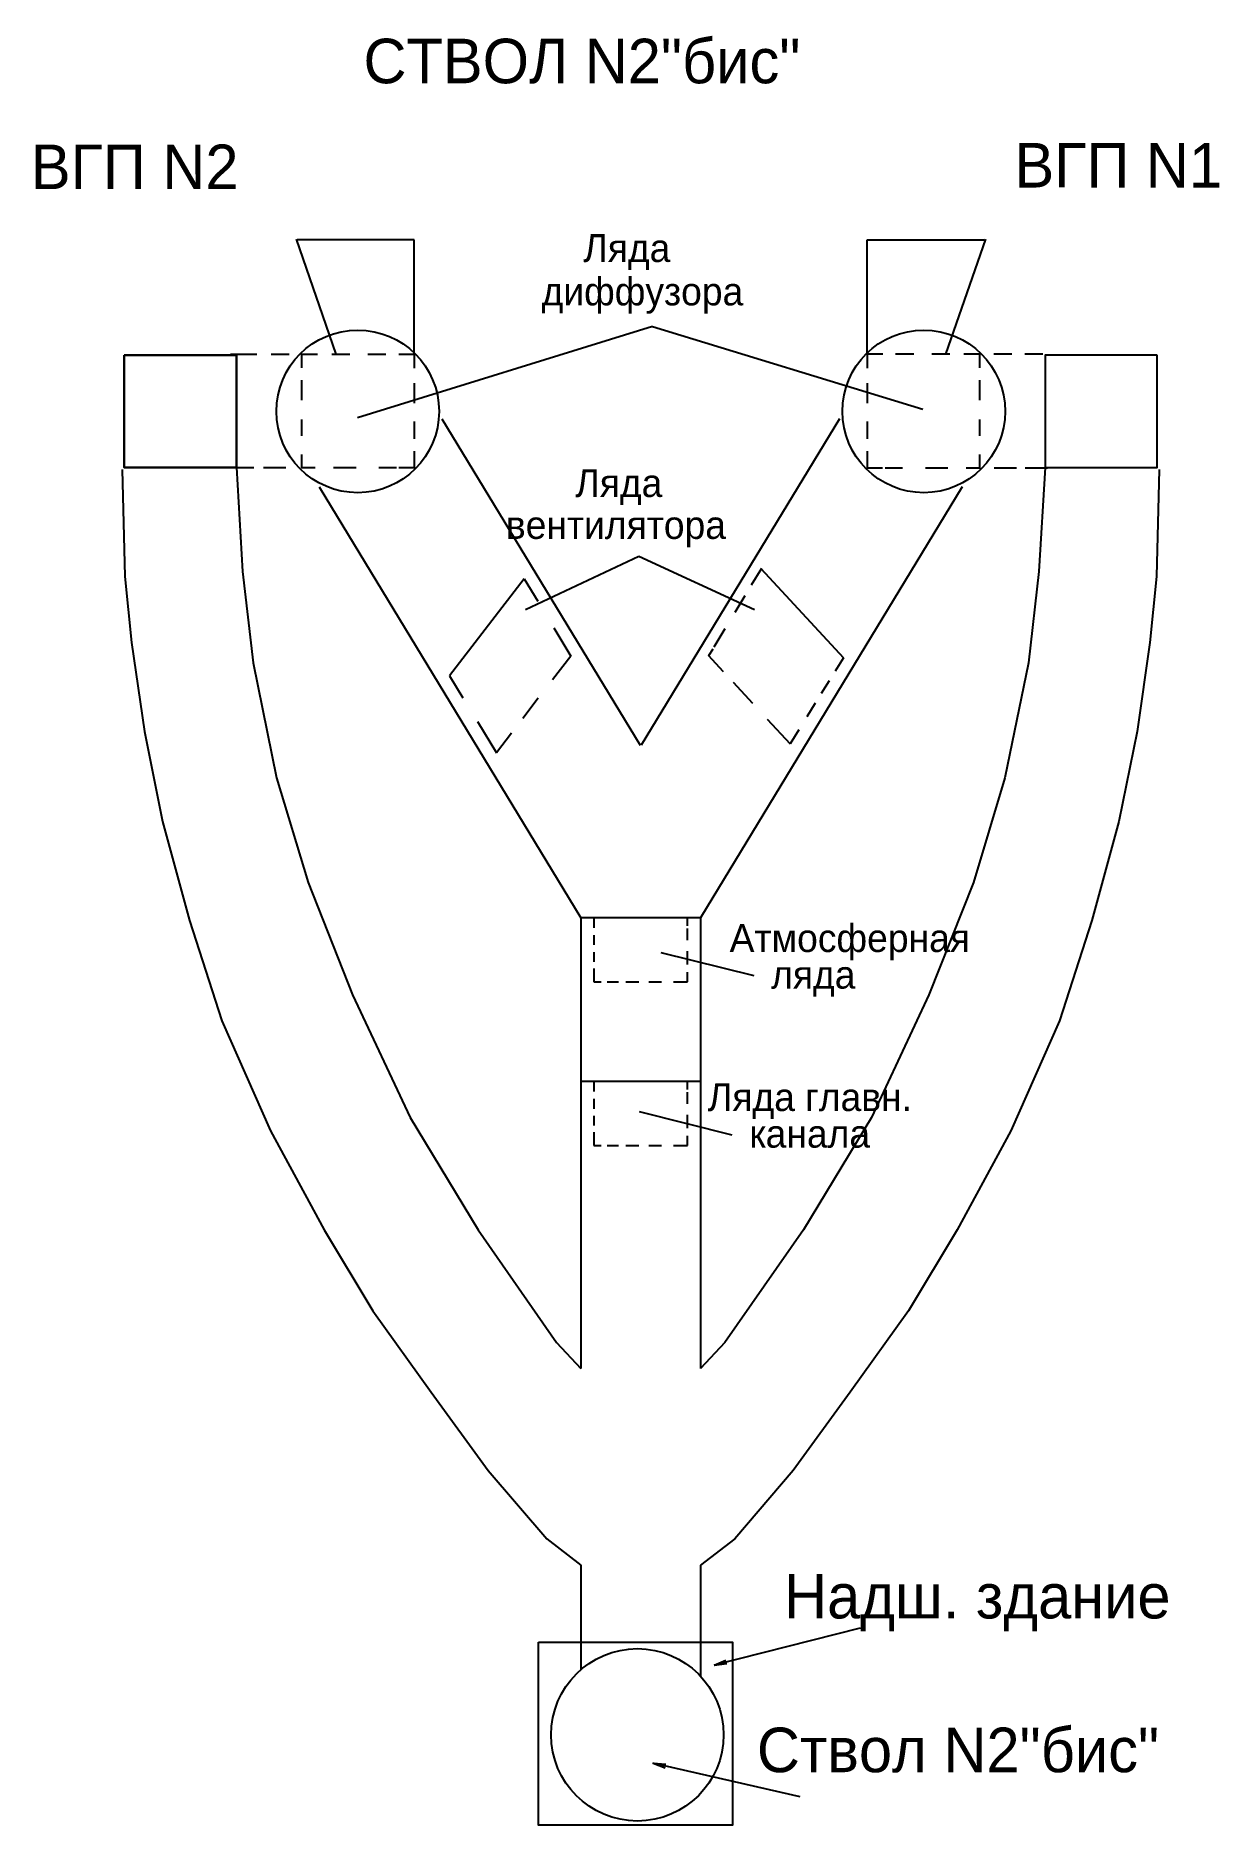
# Model space of a CAD drawing. Header units: millimetres. Extents: x -8 to 205, y -34 to 287.
import ezdxf

# ---------------------------------------------------------------- set-up
doc = ezdxf.new("R2010")
doc.units = ezdxf.units.MM

msp = doc.modelspace()

# ---------------------------------------------------------------- linework, layer by layer
for p, q in [((38.94, 250.91), (46.09, 230.25)), ((60.13, 250.78), (39.13, 250.78)), ((60.13, 230.25), (60.13, 250.78)), ((141.45, 230.25), (141.45, 250.78)), ((141.45, 250.78), (162.44, 250.78)), ((162.64, 250.91), (155.49, 230.25)), ((102.91, 235.2), (49.97, 218.83)), ((102.91, 235.2), (151.4, 220.39)), ((65.11, 218.66), (100.68, 160.04)), ((136.46, 218.66), (100.89, 160.04)), ((7.74, 209.56), (8.21, 190.33)), ((28.21, 209.94), (29.34, 191.26)), ((173.36, 209.94), (172.23, 191.26)), ((193.83, 209.56), (193.36, 190.33)), ((43.09, 206.46), (90.05, 129.06)), ((158.49, 206.46), (111.52, 129.06)), ((80.11, 184.44), (100.45, 194)), ((100.45, 194), (121.2, 184.44)), ((8.21, 190.33), (9.4, 178.49)), ((29.34, 191.26), (31.22, 174.84)), ((79.88, 189.92), (66.49, 172.5)), ((79.88, 189.92), (82.29, 185.92)), ((122.44, 191.78), (120.63, 188.78)), ((122.37, 191.79), (137.16, 175.73)), ((172.23, 191.26), (170.36, 174.84)), ((193.36, 190.33), (192.17, 178.49)), ((119.47, 186.87), (117.68, 183.9)), ((85.19, 181.11), (88.22, 176.06)), ((115.9, 180.95), (113.92, 177.67)), ((9.4, 178.49), (11.71, 162.54)), ((113.71, 177.32), (112.98, 176.11)), ((192.17, 178.49), (189.86, 162.54)), ((31.22, 174.84), (35.44, 154.2)), ((88.22, 176.06), (84.94, 171.79)), ((112.92, 176.21), (115.61, 173.29)), ((137.16, 175.73), (135.7, 173.37)), ((170.36, 174.84), (166.13, 154.2)), ((66.49, 172.5), (68.88, 168.58)), ((117.37, 171.38), (120.86, 167.59)), ((134.62, 171.64), (133.19, 169.33)), ((82.39, 168.48), (79.61, 164.86)), ((132.12, 167.6), (130.59, 165.13)), ((71.49, 164.29), (74.89, 158.72)), ((123.5, 164.72), (127.59, 160.29)), ((11.71, 162.54), (14.95, 146.37)), ((77.59, 162.23), (74.89, 158.72)), ((129.15, 162.8), (127.59, 160.29)), ((189.86, 162.54), (186.62, 146.37)), ((35.44, 154.2), (41.08, 135.43)), ((166.13, 154.2), (160.5, 135.43)), ((14.95, 146.37), (19.81, 128.58)), ((186.62, 146.37), (181.77, 128.58)), ((41.08, 135.43), (49.06, 115.26)), ((160.5, 135.43), (152.51, 115.26)), ((19.81, 128.58), (25.61, 110.61)), ((89.99, 129.11), (111.5, 129.11)), ((90.05, 129.06), (90.05, 48.18)), ((92.36, 129.1), (92.36, 127.26)), ((109.19, 127.63), (109.19, 129.11)), ((111.52, 129.06), (111.52, 48.18)), ((181.77, 128.58), (175.97, 110.61)), ((92.36, 125.98), (92.36, 124.2)), ((109.19, 125.05), (109.19, 127.14)), ((92.36, 122.91), (92.36, 121.19)), ((121.13, 118.64), (104.45, 122.78)), ((109.19, 120.7), (109.19, 123.09)), ((92.36, 119.96), (92.36, 117.6)), ((109.19, 117.6), (109.19, 119.35)), ((92.36, 117.6), (93.7, 117.6)), ((94.74, 117.6), (96.77, 117.6)), ((98.12, 117.6), (100.45, 117.6)), ((102.23, 117.6), (104.51, 117.6)), ((106.66, 117.6), (109.19, 117.6)), ((49.06, 115.26), (59.39, 93.21)), ((152.51, 115.26), (142.18, 93.21)), ((25.61, 110.61), (34.35, 90.82)), ((175.97, 110.61), (167.22, 90.82)), ((89.99, 99.73), (111.5, 99.73)), ((92.36, 99.72), (92.36, 97.88)), ((109.19, 98.25), (109.19, 99.73)), ((92.36, 96.59), (92.36, 94.81)), ((109.19, 95.67), (109.19, 97.76)), ((59.39, 93.21), (71.6, 73.04)), ((92.36, 93.52), (92.36, 91.81)), ((117.22, 90.09), (100.54, 94.23)), ((109.19, 91.31), (109.19, 93.71)), ((142.18, 93.21), (129.98, 73.04)), ((34.35, 90.82), (43.96, 73.06)), ((92.36, 90.58), (92.36, 88.21)), ((109.19, 88.21), (109.19, 89.96)), ((167.22, 90.82), (157.61, 73.06)), ((92.36, 88.21), (93.7, 88.21)), ((94.74, 88.21), (96.77, 88.21)), ((98.12, 88.21), (100.45, 88.21)), ((102.23, 88.21), (104.51, 88.21)), ((106.66, 88.21), (109.19, 88.21)), ((43.96, 73.06), (52.7, 58.5)), ((71.6, 73.04), (85.68, 52.86)), ((129.98, 73.04), (115.89, 52.86)), ((157.61, 73.06), (148.87, 58.5)), ((52.7, 58.5), (63.19, 43.94)), ((148.87, 58.5), (138.38, 43.94)), ((85.68, 52.86), (90.05, 48.18)), ((115.89, 52.86), (111.52, 48.18)), ((63.19, 43.94), (73.42, 29.85)), ((138.38, 43.94), (128.15, 29.85)), ((73.42, 29.85), (83.91, 17.63)), ((128.15, 29.85), (117.66, 17.63)), ((83.91, 17.63), (90.05, 12.85)), ((117.66, 17.63), (111.52, 12.85)), ((90.05, 12.85), (90.05, -5.9)), ((111.52, 12.85), (111.52, -7.05)), ((140.2, 1.59), (113.94, -5.06)), ((113.95, -5.06), (116.09, -4.16)), ((113.95, -5.05), (116.25, -4.8)), ((129.38, -28.72), (102.98, -22.66)), ((102.99, -22.66), (105.15, -23.49)), ((102.99, -22.67), (105.3, -22.84))]:
    msp.add_line(p, q)
at = {"lineweight": 30}
msp.add_lwpolyline([(8.07, 230.07), (28.21, 230.07), (28.21, 209.94), (8.07, 209.94)], close=True, dxfattribs=at)
for points in [[(27.14, 230.25), (30.37, 230.25)], [(28.65, 230.25), (31.88, 230.25)], [(34.46, 230.25), (37.69, 230.25)], [(39.94, 227.81), (39.94, 230.25), (42.79, 230.25)], [(45.33, 230.25), (48.56, 230.25)], [(51.78, 230.25), (55.03, 230.25)], [(57.35, 230.25), (60.13, 230.25), (60.13, 227.77)], [(144.22, 230.25), (141.45, 230.25), (141.45, 227.77)], [(149.8, 230.25), (146.54, 230.25)], [(156.24, 230.25), (153.01, 230.25)], [(161.63, 227.81), (161.63, 230.25), (158.78, 230.25)], [(167.39, 230.25), (164.16, 230.25)], [(172.93, 230.25), (169.7, 230.25)], [(39.94, 222), (39.94, 225.57)], [(60.13, 225.02), (60.13, 221.45)], [(141.45, 225.02), (141.45, 221.45)], [(161.63, 222), (161.63, 225.57)], [(39.94, 215.58), (39.94, 218.51)], [(161.63, 215.58), (161.63, 218.51)], [(60.13, 218.15), (60.13, 215.08)], [(141.45, 218.15), (141.45, 215.08)], [(42.37, 209.86), (39.94, 209.86), (39.94, 212.24)], [(60.13, 212.84), (60.13, 209.86), (57.4, 209.86)], [(141.45, 212.84), (141.45, 209.86), (144.17, 209.86)], [(159.21, 209.86), (161.63, 209.86), (161.63, 212.24)], [(31.36, 209.86), (27.32, 209.86)], [(37.09, 209.86), (33.06, 209.86)], [(49.7, 209.86), (45.67, 209.86)], [(56.94, 209.86), (53.78, 209.86)], [(144.63, 209.86), (147.79, 209.86)], [(151.87, 209.86), (155.91, 209.86)], [(164.22, 209.86), (168.25, 209.86)], [(169.76, 209.86), (173.8, 209.86)]]:
    msp.add_lwpolyline(points)
for points in [[(193.5, 230.07), (173.36, 230.07), (173.36, 209.94), (193.5, 209.94)], [(82.41, -0.96), (117.27, -0.96), (117.27, -33.81), (82.41, -33.81)]]:
    msp.add_lwpolyline(points, close=True)
for centre, radius in [((49.99, 219.99), 14.6), ((151.59, 219.99), 14.6), ((100.19, -17.58), 15.47)]:
    msp.add_circle(centre, radius)

# ---------------------------------------------------------------- texts
for s, height, p in [('СТВОЛ N2"бис"', 8, (51.02, 278.88)), ('ВГП N2', 8, (-8.67, 259.88)), ('ВГП N1', 8, (167.87, 260.17)), ('Ляда', 5, (90.48, 246.8)), ('диффузора', 5, (82.99, 239.01)), ('Ляда', 5, (89.04, 204.61)), ('вентилятора', 5, (76.59, 197.09)), ('Атмосферная', 5, (116.74, 122.94)), ('ляда', 5, (124.19, 116.37)), ('Ляда главн.', 5, (112.83, 94.39)), ('канала', 5, (120.28, 87.82)), ('Надш. здание ', 8, (126.51, 3.31)), ('Ствол N2"бис"', 8, (121.64, -24.29))]:
    msp.add_text(s, height=height).set_placement(p)

doc.saveas('drawing.dxf')
